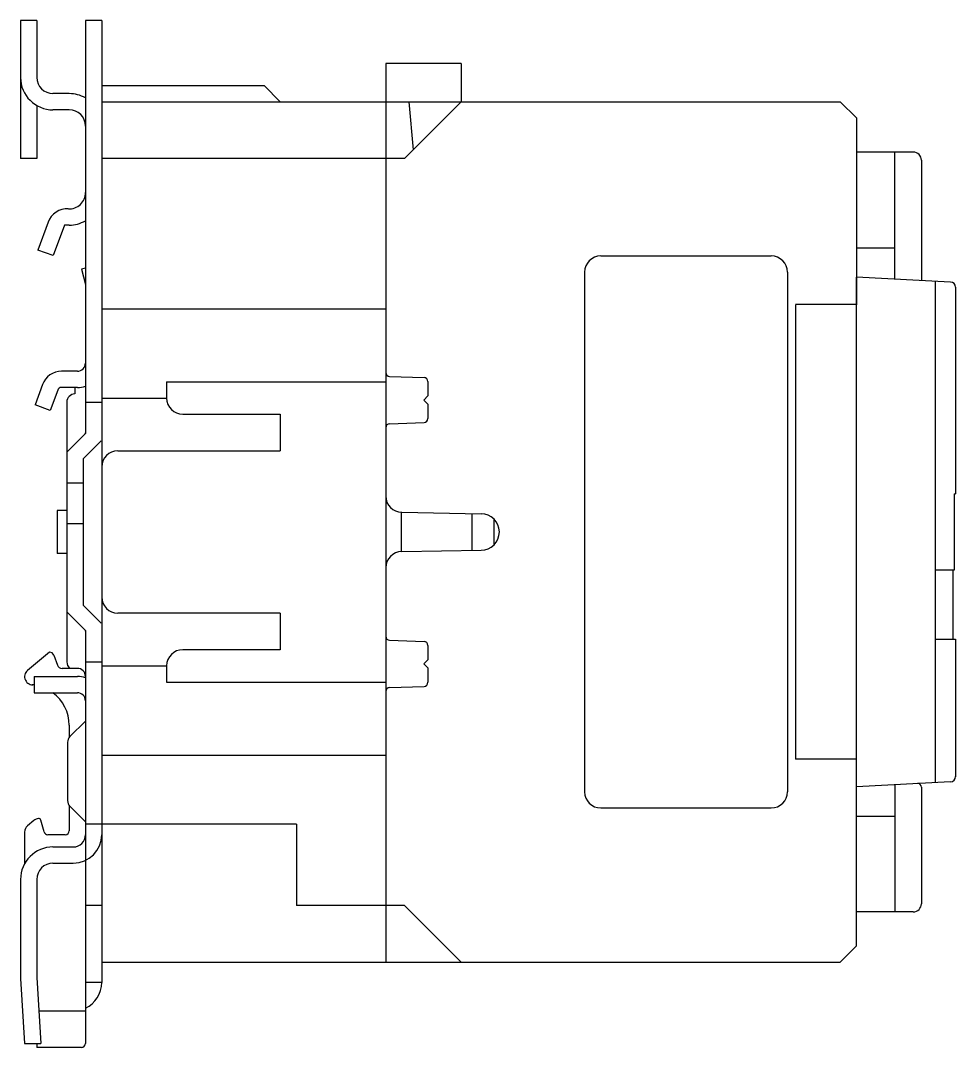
# Model space of a CAD drawing. Extents: x 0 to 115, y 0 to 126.
import ezdxf

# ---------------------------------------------------------------- set-up
doc = ezdxf.new("R2010")
doc.units = 0
doc.layers.add('ALPHA', color=255, linetype='CONTINUOUS')

# ---------------------------------------------------------------- blocks, each defined once
blk = doc.blocks.new('vhhgjhgjhjkhjfg')
at = {"layer": 'ALPHA'}
for p, q in [((-71.5, 31), (-71.5, 14)), ((-69.5, 31), (-71.5, 31)), ((-69.5, 31), (-69.5, 24)), ((-63.5, 31), (-63.5, -19.87)), ((-61.5, 31), (-63.5, 31)), ((-61.5, 31), (-61.5, -87.5)), ((-17.2, 25.7), (-26.5, 25.7)), ((-26.5, 25.7), (-26.5, -85)), ((-17.2, 25.7), (-17.2, 21)), ((-61.5, 23), (-41.5, 23)), ((-41.5, 23), (-39.5, 21)), ((-65.5, 22), (-67.5, 22)), ((-69.5, 20.54), (-69.5, 14)), ((-61.5, 21), (29.5, 21)), ((-17.2, 21), (-24.2, 14)), ((-23.66, 21), (-23.14, 15.06)), ((29.5, 21), (31.5, 19)), ((-65.5, 20), (-67.5, 20)), ((31.5, 19), (31.5, -4)), ((-69.5, 14), (-71.5, 14)), ((-24.2, 14), (-61.5, 14)), ((38.5, 14.8), (31.5, 14.8)), ((36.21, -0.85), (36.21, 14.8)), ((39.5, 13.8), (39.5, -1.02)), ((-68.1, 6.16), (-69.35, 2.73)), ((-66.1, 5.8), (-67.47, 2.04)), ((-65.5, 5.8), (-66.1, 5.8)), ((-67.47, 2.04), (-69.35, 2.73)), ((31.5, 3), (36.21, 3)), ((0, 2), (21, 2)), ((-63.5, 0.5), (-63.97, 0.38)), ((-63.97, 0.38), (-63.5, -1.5)), ((-2, 0), (-2, -64)), ((23, 0), (23, -64)), ((31.5, -63.4), (31.5, -0.6)), ((43.08, -1.21), (31.5, -0.6)), ((41.2, -1.11), (41.2, -62.89)), ((43.7, -1.85), (43.7, -27.3)), ((-61.5, -4.5), (-26.5, -4.5)), ((31.5, -3.96), (24, -3.96)), ((24, -4), (24, -60)), ((-64.5, -12.2), (-66.45, -12.2)), ((-68.8, -13.84), (-69.71, -16.34)), ((-53.5, -13.5), (-26.5, -13.5)), ((-53.5, -13.5), (-53.5, -15.5)), ((-26.02, -12.84), (-21.78, -12.98)), ((-21.3, -13.48), (-21.3, -15.25)), ((-66.92, -14.53), (-67.83, -17.02)), ((-64.5, -14.2), (-66.45, -14.2)), ((-64.8, -14.2), (-64.8, -15)), ((-67.83, -17.02), (-69.71, -16.34)), ((-65.8, -16), (-65.8, -22.17)), ((-63.5, -16), (-61.5, -16)), ((-61.5, -15.5), (-53.5, -15.5)), ((-21.3, -15.25), (-21.8, -15.75)), ((-21.8, -15.75), (-21.3, -16.25)), ((-21.3, -16.25), (-21.3, -18.02)), ((-51.5, -17.5), (-39.5, -17.5)), ((-39.5, -17.5), (-39.5, -22)), ((-26.02, -18.66), (-21.78, -18.52)), ((-63.5, -19.87), (-65.74, -22.11)), ((-61.56, -20.76), (-63.74, -22.94)), ((-65.8, -22.25), (-65.8, -48)), ((-59.5, -22), (-39.5, -22)), ((-63.8, -23.08), (-63.8, -40.92)), ((-63.8, -26), (-65.7, -26)), ((43.53, -27.3), (43.53, -36.7)), ((43.53, -27.3), (43.7, -27.3)), ((-67, -29.35), (-67, -34.65)), ((-65.8, -29.35), (-67, -29.35)), ((-24.6, -29.58), (-24.6, -34.42)), ((-24.53, -29.58), (-14.75, -29.75)), ((-15.9, -29.73), (-15.9, -34.27)), ((-63.8, -31), (-65.7, -31)), ((-13.2, -30.37), (-13.2, -33.63)), ((-65.8, -34.65), (-67, -34.65)), ((-24.53, -34.42), (-14.75, -34.25)), ((43.53, -36.7), (41.2, -36.7)), ((43.4, -45.2), (43.4, -36.7)), ((-63.74, -41.06), (-61.56, -43.24)), ((-65.74, -41.89), (-63.5, -44.13)), ((-39.5, -42), (-59.5, -42)), ((-39.5, -42), (-39.5, -46.5)), ((-63.5, -44.13), (-63.5, -95)), ((-26.02, -45.34), (-21.78, -45.48)), ((41.2, -45.2), (43.7, -45.2)), ((43.7, -45.2), (43.7, -62.15)), ((-67.95, -46.8), (-70.64, -49.06)), ((-39.5, -46.5), (-51.5, -46.5)), ((-21.3, -45.98), (-21.3, -47.75)), ((-67.38, -47.19), (-66.94, -48.41)), ((-63.5, -48), (-61.5, -48)), ((-21.3, -47.75), (-21.8, -48.25)), ((-64.5, -48.8), (-66.38, -48.8)), ((-61.5, -48.5), (-53.5, -48.5)), ((-53.5, -48.5), (-53.5, -50.5)), ((-21.8, -48.25), (-21.3, -48.75)), ((-21.3, -48.75), (-21.3, -50.52)), ((-71, -49.82), (-71, -49.83)), ((-69.8, -49.8), (-64.5, -49.8)), ((-69.8, -49.8), (-69.8, -51.8)), ((-53.5, -50.5), (-26.5, -50.5)), ((-69.8, -51.8), (-64.5, -51.8)), ((-26.02, -51.16), (-21.78, -51.02)), ((-63.5, -55.3), (-65.41, -57.21)), ((-65.5, -55.8), (-65.5, -57.3)), ((-65.7, -57.91), (-65.7, -65.09)), ((-61.5, -59.5), (-26.5, -59.5)), ((31.5, -60), (24, -60)), ((31.5, -83), (31.5, -60)), ((43.08, -62.79), (31.5, -63.4)), ((36.21, -63.15), (36.21, -78.8)), ((39.5, -63.45), (39.5, -77.8)), ((-65.5, -65.7), (-65.5, -68.8)), ((-65.41, -65.79), (-63.5, -67.7)), ((0, -66), (21, -66)), ((31.5, -67), (36.21, -67)), ((-69.85, -67.53), (-70.64, -68.2)), ((-68.6, -68.93), (-68.98, -67.52)), ((-37.5, -68), (-63.5, -68)), ((-37.5, -68), (-37.5, -78)), ((-71, -68.96), (-71, -72.86)), ((-66, -69.3), (-68.12, -69.3)), ((-67.5, -70.8), (-65, -70.8)), ((-67.5, -72.8), (-65, -72.8)), ((-71.5, -74.8), (-71.5, -87)), ((-69.5, -74.8), (-69.5, -86.94)), ((-61.5, -78), (-63.5, -78)), ((-24.2, -78), (-37.5, -78)), ((-24.2, -78), (-17.2, -85)), ((38.5, -78.8), (31.5, -78.8)), ((29.5, -85), (31.5, -83)), ((-61.5, -85), (29.5, -85)), ((-71.5, -87), (-71, -95)), ((-69.5, -86.88), (-69, -95)), ((-61.5, -87.5), (-63.5, -87.5)), ((-69.25, -91), (-63.5, -91)), ((-71, -95), (-69, -95)), ((-69.5, -95), (-69.5, -95.5)), ((-64, -95.5), (-69.5, -95.5))]:
    blk.add_line(p, q, dxfattribs=at)
for centre, radius, start, end in [((-67.5, 24), 4, 180, 269.9999), ((-67.5, 24), 2, 180, 269.9999), ((-65.5, 18), 4, 60, 90), ((-65.5, 18), 2, 360, 89.9999), ((38.5, 13.8), 1, 0, 90), ((-65.5, 9.8), 2, 266.848, 360), ((-65.75, 5.31), 2.5, 86.849, 160.0003), ((-65.5, 9.8), 4, 270, 300), ((0, 0), 2, 90, 180), ((21, 0), 2, 0, 90), ((43.05, -1.86), 0.65, 0, 87), ((-64.5, -11.2), 1, 270, 360), ((-66.45, -14.7), 2.5, 89.9999, 160), ((-26, -12.34), 0.5, 179.9999, 268), ((-21.8, -13.48), 0.5, 360, 88), ((-66.45, -14.7), 0.5, 89.9997, 159.9999), ((-64.8, -16), 1, 90, 179.9999), ((-64.5, -11.2), 3, 270, 289.4712), ((-51.5, -15.5), 2, 180, 270), ((-26, -19.16), 0.5, 92, 179.9996), ((-21.8, -18.02), 0.5, 272, 359.9996), ((-63.7, -19.79), 0.2, 315, 360), ((-65.6, -22.25), 0.2, 134.9999, 180), ((-59.5, -24), 2, 90, 180), ((-63.6, -23.08), 0.2, 135, 180), ((-24.5, -27.58), 2, 179.9999, 269), ((-14.75, -32), 2.25, 270, 90), ((-24.5, -36.42), 2, 91, 179.9999), ((-59.5, -40), 2, 180, 270), ((-63.6, -40.92), 0.2, 180, 225), ((-65.6, -41.75), 0.2, 180, 225.0001), ((-63.7, -44.21), 0.2, 360, 45), ((-26, -44.84), 0.5, 179.9999, 268), ((-21.8, -45.98), 0.5, 360, 88), ((-67.95, -47.4), 0.6, 20.0001, 90.0001), ((-51.5, -48.5), 2, 90, 180), ((-64.8, -48), 1, 180, 233.1304), ((-70, -49.82), 1, 129.5507, 281.5341), ((-66.38, -48.2), 0.6, 199.9998, 269.9994), ((-64.5, -49.8), 1, 360, 90), ((-64.5, -52.8), 3, 70.5288, 90), ((-21.8, -50.52), 0.5, 272, 359.9996), ((-70.5, -55.8), 5, 81.9527, 85.2198), ((-70.5, -55.8), 5, 360, 53.1301), ((-64.5, -52.8), 1, 360, 90), ((-26, -51.66), 0.5, 92, 179.9996), ((-64.7, -57.91), 1, 135, 180), ((39, -63.45), 0.5, 360, 84.8056), ((43.05, -62.14), 0.65, 273, 0), ((0, -64), 2, 180, 270), ((21, -64), 2, 270, 0), ((-64.7, -65.09), 1, 179.9999, 225), ((-70, -68.96), 1, 129.9999, 179.9999), ((-69.21, -68.3), 1, 94.5612, 130), ((-69.27, -67.6), 0.3, 15.0003, 94.5612), ((-68.12, -68.8), 0.5, 195, 270), ((-66, -68.8), 0.5, 270, 360), ((-65, -69.3), 3.5, 270.0001, 0), ((-65, -69.3), 1.5, 270.0001, 0), ((-67.5, -74.8), 4, 90, 180), ((-67.5, -74.8), 2, 90, 180), ((38.5, -77.8), 1, 270, 0), ((-65, -87.5), 3.5, 295.377, 0), ((-64, -95), 0.5, 270, 360)]:
    blk.add_arc(centre, radius, start, end, dxfattribs=at)

msp = doc.modelspace()

# ---------------------------------------------------------------- block references
msp.add_blockref('vhhgjhgjhjkhjfg', (71.499939, 95.500015))

doc.saveas('drawing.dxf')
